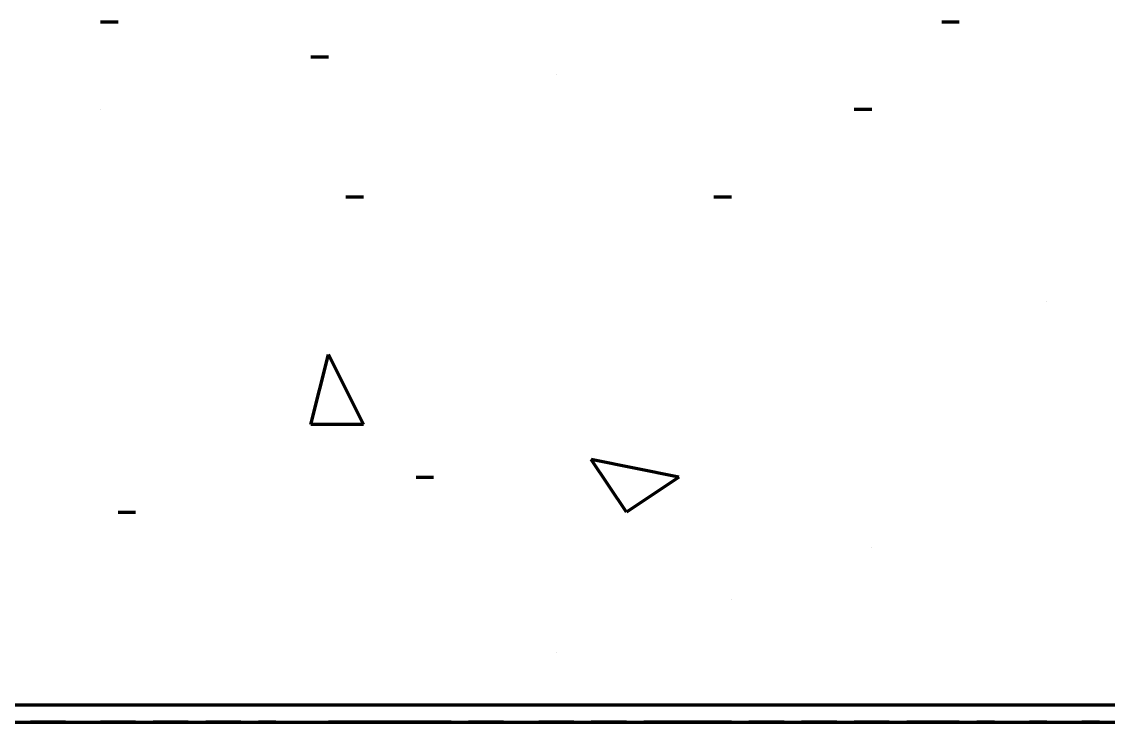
# Model space of a CAD drawing. Header units: inches. Extents: x 16 to 776, y 37 to 575.
# Drawn here: x 296.92 to 307.25, y 303.33 to 310 of the extents above; entities that cross this region are included whole.
import ezdxf

# ---------------------------------------------------------------- set-up
doc = ezdxf.new("R2010")
doc.units = ezdxf.units.IN
doc.header["$MEASUREMENT"] = 0
doc.layers.add('P', color=250, linetype='CONTINUOUS', lineweight=100)

msp = doc.modelspace()

# ---------------------------------------------------------------- linework, layer by layer
at = {"layer": 'P', "color": 0, "linetype": 'Continuous'}
for points in [[(297.667, 310), (297.833, 310)], [(305.667, 310), (305.833, 310)], [(299.667, 309.667), (299.833, 309.667)], [(302, 309.5), (302, 309.5)], [(297.667, 309.167), (297.667, 309.167)], [(304.833, 309.167), (305, 309.167)], [(300, 308.333), (300.167, 308.333)], [(303.5, 308.333), (303.667, 308.333)], [(306.667, 307.333), (306.667, 307.333)], [(299.667, 306.167), (299.833, 306.833)], [(300.167, 306.167), (299.833, 306.833)], [(300.167, 306.167), (299.667, 306.167)], [(303.167, 305.667), (302.333, 305.833)], [(302.667, 305.333), (302.333, 305.833)], [(300.667, 305.667), (300.833, 305.667)], [(303.167, 305.667), (302.667, 305.333)], [(297.833, 305.333), (298, 305.333)], [(305, 305), (305, 305)], [(303.667, 304.5), (303.667, 304.5)], [(302, 304), (302, 304)], [(296.833, 303.5), (297, 303.5)], [(296.833, 303.5), (297, 303.5)], [(297, 303.5), (297.167, 303.5)], [(297, 303.5), (297.167, 303.5)], [(297.167, 303.5), (297.333, 303.5)], [(297.167, 303.5), (297.333, 303.5)], [(297.167, 303.5), (297.167, 303.5)], [(297.167, 303.5), (297.167, 303.5)], [(297.333, 303.5), (297.5, 303.5)], [(297.333, 303.5), (297.5, 303.5)], [(297.5, 303.5), (297.667, 303.5)], [(297.5, 303.5), (297.667, 303.5)], [(297.5, 303.5), (297.667, 303.5)], [(297.667, 303.5), (297.833, 303.5)], [(297.667, 303.5), (297.833, 303.5)], [(297.667, 303.5), (297.667, 303.5)], [(297.667, 303.5), (297.667, 303.5)], [(297.667, 303.5), (297.667, 303.5)], [(297.833, 303.5), (298, 303.5)], [(297.833, 303.5), (298, 303.5)], [(298, 303.5), (298.167, 303.5)], [(298, 303.5), (298.167, 303.5)], [(298, 303.5), (298.167, 303.5)], [(298, 303.5), (298, 303.5)], [(298, 303.5), (298, 303.5)], [(298.167, 303.5), (298.333, 303.5)], [(298.167, 303.5), (298.333, 303.5)], [(298.167, 303.5), (298.333, 303.5)], [(298.333, 303.5), (298.5, 303.5)], [(298.333, 303.5), (298.5, 303.5)], [(298.5, 303.5), (298.667, 303.5)], [(298.5, 303.5), (298.667, 303.5)], [(298.5, 303.5), (298.667, 303.5)], [(298.5, 303.5), (298.5, 303.5)], [(298.5, 303.5), (298.5, 303.5)], [(298.667, 303.5), (298.833, 303.5)], [(298.667, 303.5), (298.833, 303.5)], [(298.667, 303.5), (298.833, 303.5)], [(298.833, 303.5), (299, 303.5)], [(298.833, 303.5), (299, 303.5)], [(299, 303.5), (299.167, 303.5)], [(299, 303.5), (299.167, 303.5)], [(299, 303.5), (299.167, 303.5)], [(299, 303.5), (299, 303.5)], [(299, 303.5), (299, 303.5)], [(299.167, 303.5), (299.333, 303.5)], [(299.167, 303.5), (299.333, 303.5)], [(299.167, 303.5), (299.333, 303.5)], [(299.333, 303.5), (299.5, 303.5)], [(299.333, 303.5), (299.5, 303.5)], [(299.333, 303.5), (299.333, 303.5)], [(299.333, 303.5), (299.333, 303.5)], [(299.5, 303.5), (299.667, 303.5)], [(299.5, 303.5), (299.667, 303.5)], [(299.5, 303.5), (299.667, 303.5)], [(299.667, 303.5), (299.833, 303.5)], [(299.667, 303.5), (299.833, 303.5)], [(299.667, 303.5), (299.833, 303.5)], [(299.667, 303.5), (299.833, 303.5)], [(299.833, 303.5), (300, 303.5)], [(299.833, 303.5), (300, 303.5)], [(299.833, 303.5), (299.833, 303.5)], [(299.833, 303.5), (299.833, 303.5)], [(299.833, 303.5), (299.833, 303.5)], [(300, 303.5), (300.167, 303.5)], [(300, 303.5), (300.167, 303.5)], [(300.167, 303.5), (300.333, 303.5)], [(300.167, 303.5), (300.333, 303.5)], [(300.167, 303.5), (300.167, 303.5)], [(300.167, 303.5), (300.167, 303.5)], [(300.333, 303.5), (300.5, 303.5)], [(300.333, 303.5), (300.5, 303.5)], [(300.5, 303.5), (300.667, 303.5)], [(300.5, 303.5), (300.667, 303.5)], [(300.667, 303.5), (300.833, 303.5)], [(300.667, 303.5), (300.833, 303.5)], [(300.667, 303.5), (300.667, 303.5)], [(300.667, 303.5), (300.667, 303.5)], [(300.833, 303.5), (301, 303.5)], [(300.833, 303.5), (301, 303.5)], [(301, 303.5), (301.167, 303.5)], [(301, 303.5), (301.167, 303.5)], [(301, 303.5), (301, 303.5)], [(301, 303.5), (301, 303.5)], [(301.167, 303.5), (301.333, 303.5)], [(301.167, 303.5), (301.333, 303.5)], [(301.333, 303.5), (301.5, 303.5)], [(301.333, 303.5), (301.5, 303.5)], [(301.5, 303.5), (301.667, 303.5)], [(301.5, 303.5), (301.667, 303.5)], [(301.5, 303.5), (301.5, 303.5)], [(301.5, 303.5), (301.5, 303.5)], [(301.667, 303.5), (301.833, 303.5)], [(301.667, 303.5), (301.833, 303.5)], [(301.667, 303.5), (301.833, 303.5)], [(301.833, 303.5), (302, 303.5)], [(301.833, 303.5), (302, 303.5)], [(301.833, 303.5), (302, 303.5)], [(302, 303.5), (302.167, 303.5)], [(302, 303.5), (302.167, 303.5)], [(302, 303.5), (302, 303.5)], [(302, 303.5), (302, 303.5)], [(302.167, 303.5), (302.333, 303.5)], [(302.167, 303.5), (302.333, 303.5)], [(302.333, 303.5), (302.5, 303.5)], [(302.333, 303.5), (302.5, 303.5)], [(302.333, 303.5), (302.333, 303.5)], [(302.333, 303.5), (302.333, 303.5)], [(302.5, 303.5), (302.667, 303.5)], [(302.5, 303.5), (302.667, 303.5)], [(302.667, 303.5), (302.833, 303.5)], [(302.667, 303.5), (302.833, 303.5)], [(302.833, 303.5), (303, 303.5)], [(302.833, 303.5), (303, 303.5)], [(302.833, 303.5), (302.833, 303.5)], [(302.833, 303.5), (302.833, 303.5)], [(303, 303.5), (303.167, 303.5)], [(303, 303.5), (303.167, 303.5)], [(303.167, 303.5), (303.333, 303.5)], [(303.167, 303.5), (303.333, 303.5)], [(303.167, 303.5), (303.167, 303.5)], [(303.167, 303.5), (303.167, 303.5)], [(303.333, 303.5), (303.5, 303.5)], [(303.333, 303.5), (303.5, 303.5)], [(303.5, 303.5), (303.667, 303.5)], [(303.5, 303.5), (303.667, 303.5)], [(303.667, 303.5), (303.833, 303.5)], [(303.667, 303.5), (303.833, 303.5)], [(303.667, 303.5), (303.667, 303.5)], [(303.667, 303.5), (303.667, 303.5)], [(303.833, 303.5), (304, 303.5)], [(303.833, 303.5), (304, 303.5)], [(304, 303.5), (304.167, 303.5)], [(304, 303.5), (304.167, 303.5)], [(304, 303.5), (304, 303.5)], [(304, 303.5), (304, 303.5)], [(304.167, 303.5), (304.333, 303.5)], [(304.167, 303.5), (304.333, 303.5)], [(304.333, 303.5), (304.5, 303.5)], [(304.333, 303.5), (304.5, 303.5)], [(304.5, 303.5), (304.667, 303.5)], [(304.5, 303.5), (304.667, 303.5)], [(304.5, 303.5), (304.5, 303.5)], [(304.5, 303.5), (304.5, 303.5)], [(304.667, 303.5), (304.833, 303.5)], [(304.667, 303.5), (304.833, 303.5)], [(304.833, 303.5), (305, 303.5)], [(304.833, 303.5), (305, 303.5)], [(305, 303.5), (305.167, 303.5)], [(305, 303.5), (305.167, 303.5)], [(305, 303.5), (305, 303.5)], [(305, 303.5), (305, 303.5)], [(305.167, 303.5), (305.333, 303.5)], [(305.167, 303.5), (305.333, 303.5)], [(305.333, 303.5), (305.5, 303.5)], [(305.333, 303.5), (305.5, 303.5)], [(305.333, 303.5), (305.333, 303.5)], [(305.333, 303.5), (305.333, 303.5)], [(305.5, 303.5), (305.667, 303.5)], [(305.5, 303.5), (305.667, 303.5)], [(305.667, 303.5), (305.833, 303.5)], [(305.667, 303.5), (305.833, 303.5)], [(305.833, 303.5), (306, 303.5)], [(305.833, 303.5), (306, 303.5)], [(305.833, 303.5), (306, 303.5)], [(305.833, 303.5), (305.833, 303.5)], [(305.833, 303.5), (305.833, 303.5)], [(306, 303.5), (306.167, 303.5)], [(306, 303.5), (306.167, 303.5)], [(306, 303.5), (306.167, 303.5)], [(306.167, 303.5), (306.333, 303.5)], [(306.167, 303.5), (306.333, 303.5)], [(306.167, 303.5), (306.167, 303.5)], [(306.167, 303.5), (306.167, 303.5)], [(306.333, 303.5), (306.5, 303.5)], [(306.333, 303.5), (306.5, 303.5)], [(306.333, 303.5), (306.5, 303.5)], [(306.5, 303.5), (306.667, 303.5)], [(306.5, 303.5), (306.667, 303.5)], [(306.5, 303.5), (306.667, 303.5)], [(306.667, 303.5), (306.833, 303.5)], [(306.667, 303.5), (306.833, 303.5)], [(306.667, 303.5), (306.667, 303.5)], [(306.667, 303.5), (306.667, 303.5)], [(306.833, 303.5), (307, 303.5)], [(306.833, 303.5), (307, 303.5)], [(306.833, 303.5), (307, 303.5)], [(307, 303.5), (307.167, 303.5)], [(307, 303.5), (307.167, 303.5)], [(307, 303.5), (307, 303.5)], [(307, 303.5), (307, 303.5)], [(307, 303.5), (307, 303.5)], [(307.167, 303.5), (307.333, 303.5)], [(307.167, 303.5), (307.333, 303.5)], [(296.833, 303.333), (297, 303.333)], [(296.833, 303.333), (297, 303.333)], [(297.167, 303.333), (297, 303.333)], [(297, 303.333), (297.167, 303.333)], [(297, 303.333), (297.167, 303.333)], [(297.333, 303.333), (297.167, 303.333)], [(297.167, 303.333), (297.333, 303.333)], [(297.167, 303.333), (297.167, 303.333)], [(297.167, 303.333), (297.167, 303.333)], [(297.167, 303.333), (297.333, 303.333)], [(297.167, 303.333), (297.167, 303.333)], [(297.333, 303.333), (297.5, 303.333)], [(297.333, 303.333), (297.5, 303.333)], [(297.5, 303.333), (297.667, 303.333)], [(297.5, 303.333), (297.667, 303.333)], [(297.5, 303.333), (297.667, 303.333)], [(297.833, 303.333), (297.667, 303.333)], [(297.667, 303.333), (297.833, 303.333)], [(297.667, 303.333), (297.667, 303.333)], [(297.667, 303.333), (297.667, 303.333)], [(297.667, 303.333), (297.833, 303.333)], [(297.667, 303.333), (297.667, 303.333)], [(297.667, 303.333), (297.667, 303.333)], [(298, 303.333), (297.833, 303.333)], [(297.833, 303.333), (298, 303.333)], [(297.833, 303.333), (298, 303.333)], [(298, 303.333), (298.167, 303.333)], [(298, 303.333), (298.167, 303.333)], [(298, 303.333), (298, 303.333)], [(298, 303.333), (298.167, 303.333)], [(298, 303.333), (298, 303.333)], [(298.333, 303.333), (298.167, 303.333)], [(298.167, 303.333), (298.333, 303.333)], [(298.167, 303.333), (298.333, 303.333)], [(298.167, 303.333), (298.333, 303.333)], [(298.5, 303.333), (298.333, 303.333)], [(298.333, 303.333), (298.5, 303.333)], [(298.333, 303.333), (298.5, 303.333)], [(298.5, 303.333), (298.667, 303.333)], [(298.5, 303.333), (298.667, 303.333)], [(298.5, 303.333), (298.5, 303.333)], [(298.5, 303.333), (298.667, 303.333)], [(298.5, 303.333), (298.5, 303.333)], [(298.833, 303.333), (298.667, 303.333)], [(298.667, 303.333), (298.833, 303.333)], [(298.667, 303.333), (298.833, 303.333)], [(298.667, 303.333), (298.833, 303.333)], [(299, 303.333), (298.833, 303.333)], [(298.833, 303.333), (299, 303.333)], [(298.833, 303.333), (299, 303.333)], [(299, 303.333), (299.167, 303.333)], [(299, 303.333), (299.167, 303.333)], [(299, 303.333), (299, 303.333)], [(299, 303.333), (299.167, 303.333)], [(299, 303.333), (299, 303.333)], [(299.333, 303.333), (299.167, 303.333)], [(299.167, 303.333), (299.333, 303.333)], [(299.167, 303.333), (299.333, 303.333)], [(299.167, 303.333), (299.333, 303.333)], [(299.333, 303.333), (299.5, 303.333)], [(299.333, 303.333), (299.333, 303.333)], [(299.333, 303.333), (299.333, 303.333)], [(299.333, 303.333), (299.5, 303.333)], [(299.333, 303.333), (299.333, 303.333)], [(299.5, 303.333), (299.667, 303.333)], [(299.5, 303.333), (299.667, 303.333)], [(299.5, 303.333), (299.667, 303.333)], [(299.667, 303.333), (299.833, 303.333)], [(299.667, 303.333), (299.833, 303.333)], [(299.667, 303.333), (299.833, 303.333)], [(299.667, 303.333), (299.833, 303.333)], [(300, 303.333), (299.833, 303.333)], [(299.833, 303.333), (300, 303.333)], [(299.833, 303.333), (299.833, 303.333)], [(299.833, 303.333), (299.833, 303.333)], [(299.833, 303.333), (300, 303.333)], [(299.833, 303.333), (299.833, 303.333)], [(299.833, 303.333), (299.833, 303.333)], [(300.167, 303.333), (300, 303.333)], [(300, 303.333), (300.167, 303.333)], [(300, 303.333), (300.167, 303.333)], [(300.333, 303.333), (300.167, 303.333)], [(300.167, 303.333), (300.333, 303.333)], [(300.167, 303.333), (300.167, 303.333)], [(300.167, 303.333), (300.333, 303.333)], [(300.167, 303.333), (300.167, 303.333)], [(300.5, 303.333), (300.333, 303.333)], [(300.333, 303.333), (300.5, 303.333)], [(300.333, 303.333), (300.5, 303.333)], [(300.667, 303.333), (300.5, 303.333)], [(300.5, 303.333), (300.667, 303.333)], [(300.5, 303.333), (300.667, 303.333)], [(300.833, 303.333), (300.667, 303.333)], [(300.667, 303.333), (300.833, 303.333)], [(300.667, 303.333), (300.667, 303.333)], [(300.667, 303.333), (300.833, 303.333)], [(300.667, 303.333), (300.667, 303.333)], [(301, 303.333), (300.833, 303.333)], [(300.833, 303.333), (301, 303.333)], [(300.833, 303.333), (301, 303.333)], [(301, 303.333), (301.167, 303.333)], [(301, 303.333), (301, 303.333)], [(301, 303.333), (301, 303.333)], [(301, 303.333), (301.167, 303.333)], [(301, 303.333), (301, 303.333)], [(301.333, 303.333), (301.167, 303.333)], [(301.167, 303.333), (301.333, 303.333)], [(301.167, 303.333), (301.333, 303.333)], [(301.5, 303.333), (301.333, 303.333)], [(301.333, 303.333), (301.5, 303.333)], [(301.333, 303.333), (301.5, 303.333)], [(301.5, 303.333), (301.667, 303.333)], [(301.5, 303.333), (301.5, 303.333)], [(301.5, 303.333), (301.5, 303.333)], [(301.5, 303.333), (301.667, 303.333)], [(301.5, 303.333), (301.5, 303.333)], [(301.667, 303.333), (301.833, 303.333)], [(301.667, 303.333), (301.833, 303.333)], [(301.667, 303.333), (301.833, 303.333)], [(302, 303.333), (301.833, 303.333)], [(301.833, 303.333), (302, 303.333)], [(301.833, 303.333), (302, 303.333)], [(301.833, 303.333), (302, 303.333)], [(302.167, 303.333), (302, 303.333)], [(302, 303.333), (302.167, 303.333)], [(302, 303.333), (302, 303.333)], [(302, 303.333), (302, 303.333)], [(302, 303.333), (302.167, 303.333)], [(302, 303.333), (302, 303.333)], [(302.167, 303.333), (302.333, 303.333)], [(302.167, 303.333), (302.333, 303.333)], [(302.5, 303.333), (302.333, 303.333)], [(302.333, 303.333), (302.5, 303.333)], [(302.333, 303.333), (302.333, 303.333)], [(302.333, 303.333), (302.333, 303.333)], [(302.333, 303.333), (302.5, 303.333)], [(302.333, 303.333), (302.333, 303.333)], [(302.667, 303.333), (302.5, 303.333)], [(302.5, 303.333), (302.667, 303.333)], [(302.5, 303.333), (302.667, 303.333)], [(302.667, 303.333), (302.833, 303.333)], [(302.667, 303.333), (302.833, 303.333)], [(303, 303.333), (302.833, 303.333)], [(302.833, 303.333), (303, 303.333)], [(302.833, 303.333), (302.833, 303.333)], [(302.833, 303.333), (302.833, 303.333)], [(302.833, 303.333), (303, 303.333)], [(302.833, 303.333), (302.833, 303.333)], [(303.167, 303.333), (303, 303.333)], [(303, 303.333), (303.167, 303.333)], [(303, 303.333), (303.167, 303.333)], [(303.333, 303.333), (303.167, 303.333)], [(303.167, 303.333), (303.333, 303.333)], [(303.167, 303.333), (303.167, 303.333)], [(303.167, 303.333), (303.333, 303.333)], [(303.167, 303.333), (303.167, 303.333)], [(303.5, 303.333), (303.333, 303.333)], [(303.333, 303.333), (303.5, 303.333)], [(303.333, 303.333), (303.5, 303.333)], [(303.667, 303.333), (303.5, 303.333)], [(303.5, 303.333), (303.667, 303.333)], [(303.5, 303.333), (303.667, 303.333)], [(303.667, 303.333), (303.833, 303.333)], [(303.667, 303.333), (303.667, 303.333)], [(303.667, 303.333), (303.667, 303.333)], [(303.667, 303.333), (303.833, 303.333)], [(303.667, 303.333), (303.667, 303.333)], [(304, 303.333), (303.833, 303.333)], [(303.833, 303.333), (304, 303.333)], [(303.833, 303.333), (304, 303.333)], [(304.167, 303.333), (304, 303.333)], [(304, 303.333), (304.167, 303.333)], [(304, 303.333), (304, 303.333)], [(304, 303.333), (304, 303.333)], [(304, 303.333), (304.167, 303.333)], [(304, 303.333), (304, 303.333)], [(304.167, 303.333), (304.333, 303.333)], [(304.167, 303.333), (304.333, 303.333)], [(304.5, 303.333), (304.333, 303.333)], [(304.333, 303.333), (304.5, 303.333)], [(304.333, 303.333), (304.5, 303.333)], [(304.667, 303.333), (304.5, 303.333)], [(304.5, 303.333), (304.667, 303.333)], [(304.5, 303.333), (304.5, 303.333)], [(304.5, 303.333), (304.5, 303.333)], [(304.5, 303.333), (304.667, 303.333)], [(304.5, 303.333), (304.5, 303.333)], [(304.667, 303.333), (304.833, 303.333)], [(304.667, 303.333), (304.833, 303.333)], [(305, 303.333), (304.833, 303.333)], [(304.833, 303.333), (305, 303.333)], [(304.833, 303.333), (305, 303.333)], [(305.167, 303.333), (305, 303.333)], [(305, 303.333), (305.167, 303.333)], [(305, 303.333), (305, 303.333)], [(305, 303.333), (305, 303.333)], [(305, 303.333), (305.167, 303.333)], [(305, 303.333), (305, 303.333)], [(305.167, 303.333), (305.333, 303.333)], [(305.167, 303.333), (305.333, 303.333)], [(305.5, 303.333), (305.333, 303.333)], [(305.333, 303.333), (305.5, 303.333)], [(305.333, 303.333), (305.333, 303.333)], [(305.333, 303.333), (305.333, 303.333)], [(305.333, 303.333), (305.5, 303.333)], [(305.333, 303.333), (305.333, 303.333)], [(305.667, 303.333), (305.5, 303.333)], [(305.5, 303.333), (305.667, 303.333)], [(305.5, 303.333), (305.667, 303.333)], [(305.833, 303.333), (305.667, 303.333)], [(305.667, 303.333), (305.833, 303.333)], [(305.667, 303.333), (305.833, 303.333)], [(305.833, 303.333), (306, 303.333)], [(305.833, 303.333), (306, 303.333)], [(305.833, 303.333), (305.833, 303.333)], [(305.833, 303.333), (306, 303.333)], [(305.833, 303.333), (305.833, 303.333)], [(306.167, 303.333), (306, 303.333)], [(306, 303.333), (306.167, 303.333)], [(306, 303.333), (306.167, 303.333)], [(306, 303.333), (306.167, 303.333)], [(306.167, 303.333), (306.333, 303.333)], [(306.167, 303.333), (306.167, 303.333)], [(306.167, 303.333), (306.167, 303.333)], [(306.167, 303.333), (306.333, 303.333)], [(306.167, 303.333), (306.167, 303.333)], [(306.333, 303.333), (306.5, 303.333)], [(306.333, 303.333), (306.5, 303.333)], [(306.333, 303.333), (306.5, 303.333)], [(306.667, 303.333), (306.5, 303.333)], [(306.5, 303.333), (306.667, 303.333)], [(306.5, 303.333), (306.667, 303.333)], [(306.5, 303.333), (306.667, 303.333)], [(306.667, 303.333), (306.833, 303.333)], [(306.667, 303.333), (306.667, 303.333)], [(306.667, 303.333), (306.667, 303.333)], [(306.667, 303.333), (306.833, 303.333)], [(306.667, 303.333), (306.667, 303.333)], [(306.833, 303.333), (307, 303.333)], [(306.833, 303.333), (307, 303.333)], [(306.833, 303.333), (307, 303.333)], [(307.167, 303.333), (307, 303.333)], [(307, 303.333), (307.167, 303.333)], [(307, 303.333), (307, 303.333)], [(307, 303.333), (307, 303.333)], [(307, 303.333), (307.167, 303.333)], [(307, 303.333), (307, 303.333)], [(307, 303.333), (307, 303.333)], [(307.167, 303.333), (307.333, 303.333)], [(307.167, 303.333), (307.333, 303.333)]]:
    msp.add_lwpolyline(points, dxfattribs=at)

doc.saveas('drawing.dxf')
